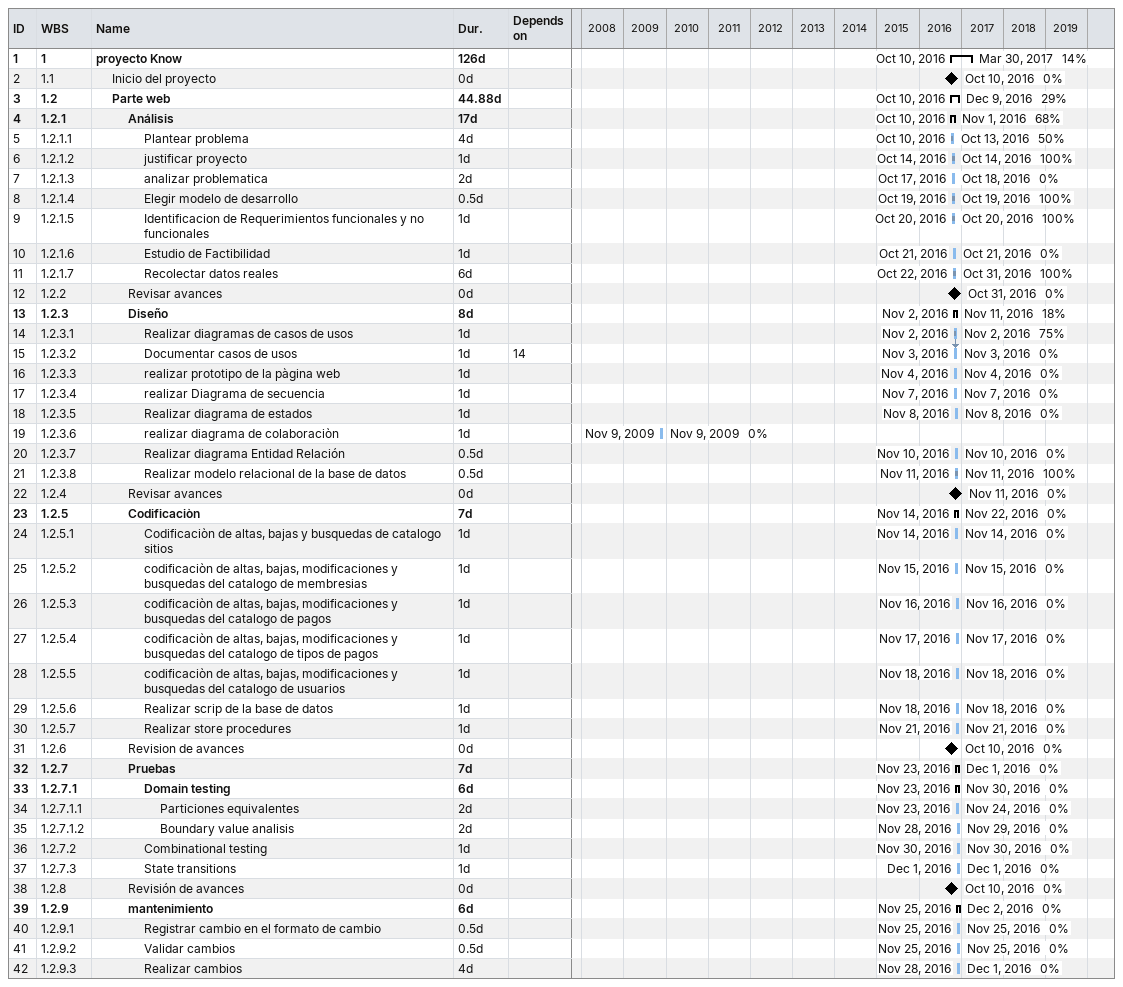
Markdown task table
| ID | WBS | Task | Duration | Start | Finish | Predecessors | % complete |
|---|---|---|---|---|---|---|---|
| 1 | 1 | **proyecto Know** | 126d | 2016-10-10 | 2017-03-30 |  | 14 |
| 2 | 1.1 | Inicio del proyecto | 0d | 2016-10-10 | 2016-10-10 |  | 0 |
| 3 | 1.2 | **Parte web** | 44.88d | 2016-10-10 | 2016-12-09 |  | 29 |
| 4 | 1.2.1 | **Análisis** | 17d | 2016-10-10 | 2016-11-01 |  | 68 |
| 5 | 1.2.1.1 | Plantear problema | 4d | 2016-10-10 | 2016-10-13 |  | 50 |
| 6 | 1.2.1.2 | justificar proyecto | 1d | 2016-10-14 | 2016-10-14 |  | 100 |
| 7 | 1.2.1.3 | analizar problematica | 2d | 2016-10-17 | 2016-10-18 |  | 0 |
| 8 | 1.2.1.4 | Elegir modelo de desarrollo | 0.5d | 2016-10-19 | 2016-10-19 |  | 100 |
| 9 | 1.2.1.5 | Identificacion de Requerimientos funcionales y no funcionales | 1d | 2016-10-20 | 2016-10-20 |  | 100 |
| 10 | 1.2.1.6 | Estudio de Factibilidad | 1d | 2016-10-21 | 2016-10-21 |  | 0 |
| 11 | 1.2.1.7 | Recolectar datos reales | 6d | 2016-10-22 | 2016-10-31 |  | 100 |
| 12 | 1.2.2 | Revisar avances | 0d | 2016-10-31 | 2016-10-31 |  | 0 |
| 13 | 1.2.3 | **Diseño** | 8d | 2016-11-02 | 2016-11-11 |  | 18 |
| 14 | 1.2.3.1 | Realizar diagramas de casos de usos | 1d | 2016-11-02 | 2016-11-02 |  | 75 |
| 15 | 1.2.3.2 | Documentar casos de usos | 1d | 2016-11-03 | 2016-11-03 | 14 | 0 |
| 16 | 1.2.3.3 | realizar prototipo de la pàgina web | 1d | 2016-11-04 | 2016-11-04 |  | 0 |
| 17 | 1.2.3.4 | realizar Diagrama de secuencia | 1d | 2016-11-07 | 2016-11-07 |  | 0 |
| 18 | 1.2.3.5 | Realizar diagrama de estados | 1d | 2016-11-08 | 2016-11-08 |  | 0 |
| 19 | 1.2.3.6 | realizar diagrama de colaboraciòn | 1d | 2009-11-09 | 2009-11-09 |  | 0 |
| 20 | 1.2.3.7 | Realizar diagrama Entidad Relación | 0.5d | 2016-11-10 | 2016-11-10 |  | 0 |
| 21 | 1.2.3.8 | Realizar modelo relacional de la base de datos | 0.5d | 2016-11-11 | 2016-11-11 |  | 100 |
| 22 | 1.2.4 | Revisar avances | 0d | 2016-11-11 | 2016-11-11 |  | 0 |
| 23 | 1.2.5 | **Codificaciòn** | 7d | 2016-11-14 | 2016-11-22 |  | 0 |
| 24 | 1.2.5.1 | Codificaciòn de altas, bajas y busquedas de catalogo sitios | 1d | 2016-11-14 | 2016-11-14 |  | 0 |
| 25 | 1.2.5.2 | codificaciòn de altas, bajas, modificaciones y busquedas del catalogo de membresias | 1d | 2016-11-15 | 2016-11-15 |  | 0 |
| 26 | 1.2.5.3 | codificaciòn de altas, bajas, modificaciones y busquedas del catalogo de pagos | 1d | 2016-11-16 | 2016-11-16 |  | 0 |
| 27 | 1.2.5.4 | codificaciòn de altas, bajas, modificaciones y busquedas del catalogo de tipos de pagos | 1d | 2016-11-17 | 2016-11-17 |  | 0 |
| 28 | 1.2.5.5 | codificaciòn de altas, bajas, modificaciones y busquedas del catalogo de usuarios | 1d | 2016-11-18 | 2016-11-18 |  | 0 |
| 29 | 1.2.5.6 | Realizar scrip de la base de datos | 1d | 2016-11-18 | 2016-11-18 |  | 0 |
| 30 | 1.2.5.7 | Realizar store procedures | 1d | 2016-11-21 | 2016-11-21 |  | 0 |
| 31 | 1.2.6 | Revision de avances | 0d | 2016-10-10 | 2016-10-10 |  | 0 |
| 32 | 1.2.7 | **Pruebas** | 7d | 2016-11-23 | 2016-12-01 |  | 0 |
| 33 | 1.2.7.1 | **Domain testing** | 6d | 2016-11-23 | 2016-11-30 |  | 0 |
| 34 | 1.2.7.1.1 | Particiones equivalentes | 2d | 2016-11-23 | 2016-11-24 |  | 0 |
| 35 | 1.2.7.1.2 | Boundary value analisis | 2d | 2016-11-28 | 2016-11-29 |  | 0 |
| 36 | 1.2.7.2 | Combinational testing | 1d | 2016-11-30 | 2016-11-30 |  | 0 |
| 37 | 1.2.7.3 | State transitions | 1d | 2016-12-01 | 2016-12-01 |  | 0 |
| 38 | 1.2.8 | Revisión de avances | 0d | 2016-10-10 | 2016-10-10 |  | 0 |
| 39 | 1.2.9 | **mantenimiento** | 6d | 2016-11-25 | 2016-12-02 |  | 0 |
| 40 | 1.2.9.1 | Registrar cambio en el formato de cambio | 0.5d | 2016-11-25 | 2016-11-25 |  | 0 |
| 41 | 1.2.9.2 | Validar cambios | 0.5d | 2016-11-25 | 2016-11-25 |  | 0 |
| 42 | 1.2.9.3 | Realizar cambios | 4d | 2016-11-28 | 2016-12-01 |  | 0 |
